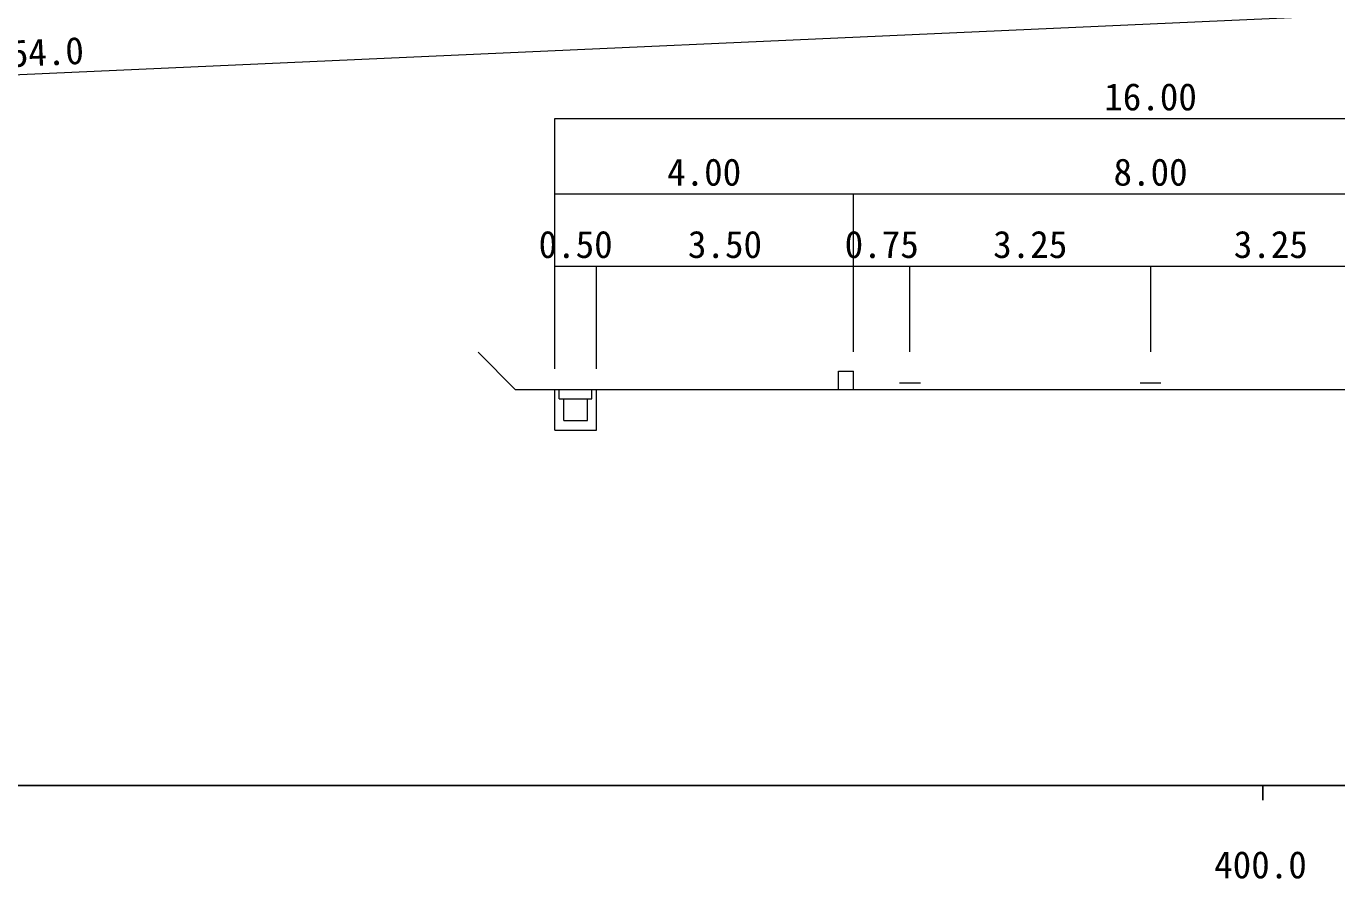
# Model space of a CAD drawing. Units: millimetres, scale not verified. Extents: x 40000 to 680000, y 20000 to 380000.
# Drawn here: x 384780 to 472979, y 198715 to 256106 of the extents above; entities that cross this region are included whole.
import ezdxf
from ezdxf.enums import TextEntityAlignment as Align

# ---------------------------------------------------------------- set-up
doc = ezdxf.new("R2010")
doc.units = ezdxf.units.MM
doc.header["$LTSCALE"] = 1000
doc.layers.add('M-STR-HTXT', color=7, linetype='Continuous', lineweight=13)
doc.layers.add('M-TTL-BAND', color=7, linetype='Continuous', lineweight=25)
doc.styles.add('ＭＳ ゴシック', font='')
doc.styles.get('ＭＳ ゴシック').set_extended_font_data('MS Gothic')

msp = doc.modelspace()

# ---------------------------------------------------------------- linework, layer by layer
at = {"layer": 'M-STR-HTXT'}
for p, q in [((555871, 260541), (200364, 244556)), ((420354, 249889), (500539, 249889)), ((420354, 233051), (420354, 249889)), ((420354, 244822), (500539, 244822)), ((440454, 234177), (440454, 244822)), ((420354, 239954), (500539, 239954)), ((423154, 233051), (423154, 239954)), ((444254, 234177), (444254, 239954)), ((460447, 239954), (460447, 234177)), ((415196, 234172), (417707, 231627)), ((439454, 232885), (440454, 232885)), ((439454, 231627), (439454, 232885)), ((440454, 231627), (440454, 232885)), ((443554, 232090), (444954, 232090)), ((459747, 232090), (461147, 232090)), ((502539, 231627), (417707, 231627)), ((420354, 228911), (420354, 231627)), ((420654, 231031), (420654, 231627)), ((422854, 231031), (422854, 231627)), ((423154, 228911), (423154, 231627)), ((420654, 231031), (422854, 231031)), ((420954, 229574), (420954, 231031)), ((422554, 229574), (422554, 231031)), ((420954, 229574), (422554, 229574)), ((420354, 228911), (423154, 228911))]:
    msp.add_line(p, q, dxfattribs=at)
at = {"layer": 'M-TTL-BAND'}
for p, q in [((40000, 205000), (579000, 205000)), ((468000, 205000), (468000, 204000))]:
    msp.add_line(p, q, dxfattribs=at)

# ---------------------------------------------------------------- texts
at = {"layer": 'M-STR-HTXT', "style": 'ＭＳ ゴシック'}
msp.add_text('側\u3000溝\u3000\u3000L=354.0', height=1833, rotation=2.575, dxfattribs=at).set_placement((378117, 252548), align=Align.BOTTOM_CENTER)
for s, p in [('16.00', (460447, 249889)), ('4.00', (430404, 244822)), ('8.00', (460447, 244822)), ('0.50', (421754, 239954)), ('3.50', (431804, 239954)), ('0.75', (442354, 239954)), ('3.25', (452350, 239954)), ('3.25', (468543, 239954))]:
    msp.add_text(s, height=1833, dxfattribs=at).set_placement(p, align=Align.BOTTOM_CENTER)
at = {"layer": 'M-TTL-BAND', "style": 'ＭＳ ゴシック'}
msp.add_text('400.0', height=1833, dxfattribs=at).set_placement((467844, 198195), align=Align.BOTTOM_CENTER)

doc.saveas('drawing.dxf')
